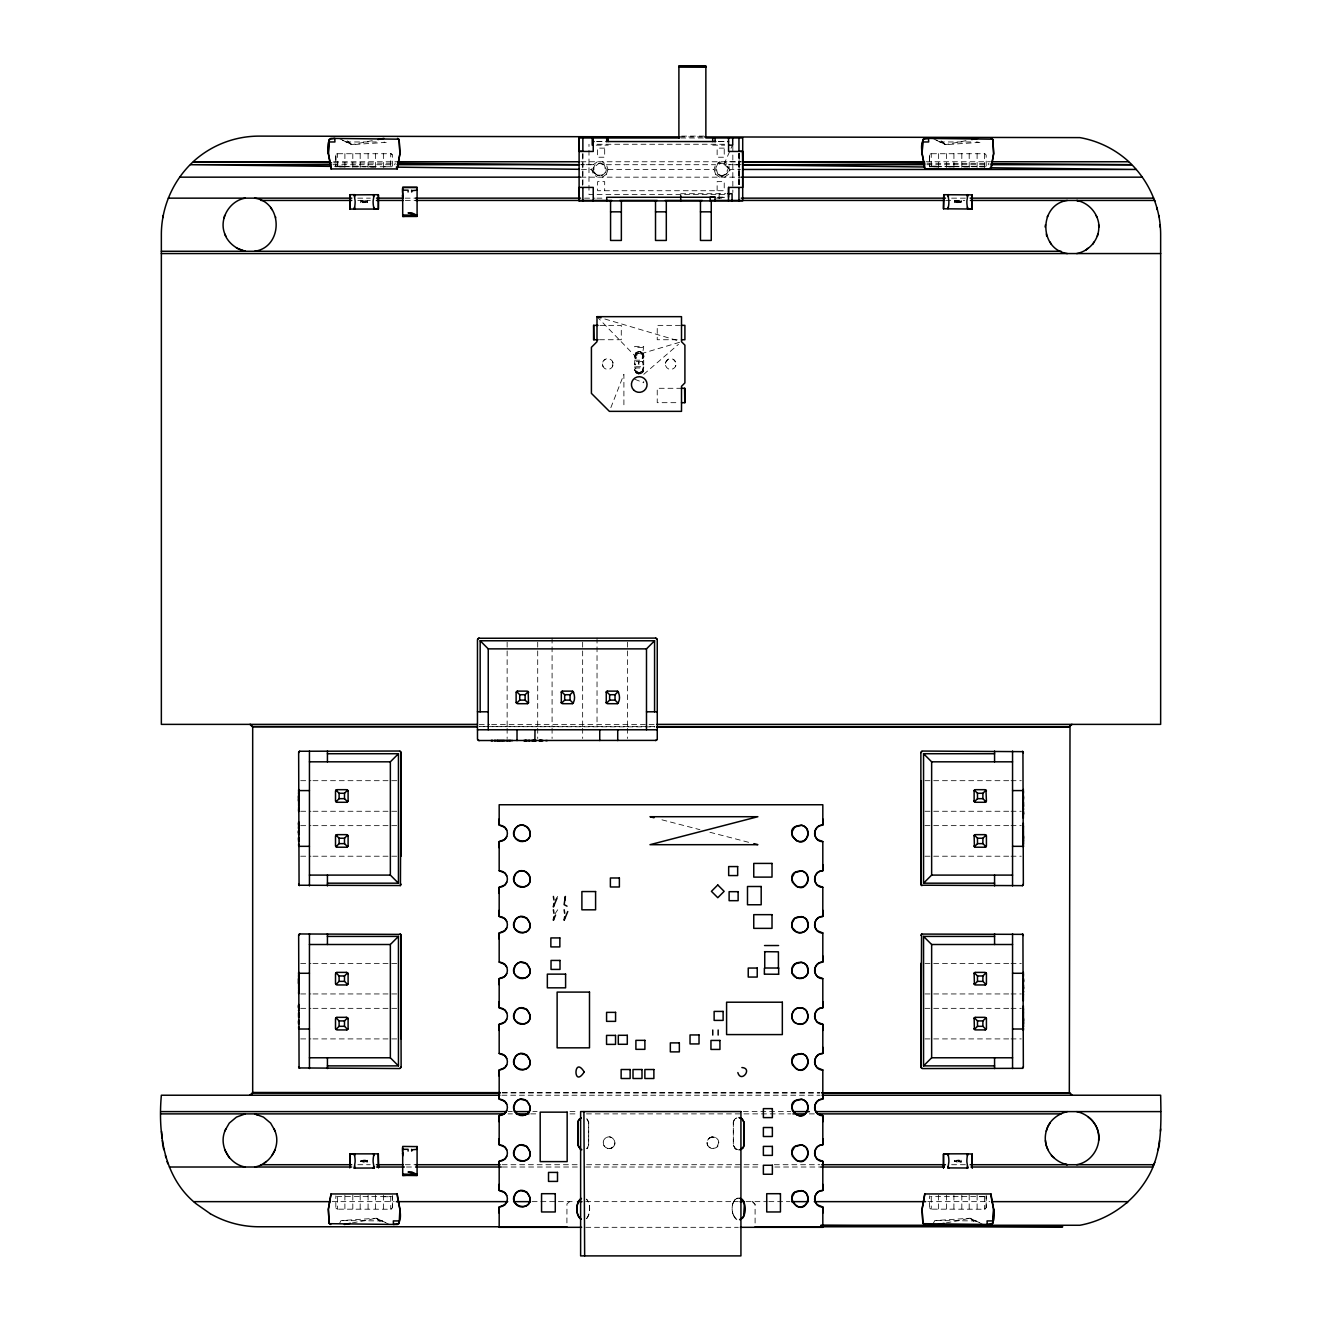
<?xml version="1.0" encoding="UTF-8"?>
<svg xmlns="http://www.w3.org/2000/svg" width="1322" height="1322" viewBox="0 0 1322 1322"><rect width="100%" height="100%" fill="white"/><g stroke="black" fill="none" stroke-linecap="round" stroke-linejoin="round"><path stroke-width="0.75" stroke-dasharray="5 3.75" d="M582.705 185.411L582.82 153.451M588.687 1122.312L588.67 1145.265L586.786 1148.669L588.67 1145.265L588.687 1122.246L587.447 1119.503A5.387 5.387 0 0 0 586.786 1118.825L588.687 1122.312L586.786 1118.825M738.684 1149.942L734.916 1148.438L733.313 1145.199L733.313 1122.345L734.553 1119.503A5.387 5.387 0 0 1 736.833 1117.9M335.838 155.104L335.821 166.952L335.838 155.104L337.06 153.732L391.196 153.732L392.436 155.12L392.452 166.952M392.452 1195.865L392.419 1207.763L390.651 1209.233L337.16 1209.167L335.838 1207.763L335.821 1195.914M392.419 1207.763L392.452 1195.914M734.553 1119.503L733.313 1122.246L733.363 1145.48L735.412 1148.851L738.287 1149.942M733.313 1214.968L736.321 1219.181C730.752 1215.43 730.075 1199.236 738.403 1198.112C730.256 1199.418 730.669 1214.67 735.974 1218.983A5.387 5.387 0 0 0 736.833 1219.38M929.581 155.104L929.548 166.952L929.581 155.104L930.804 153.732L984.94 153.732L986.162 155.12L986.195 166.952M986.179 1195.865L986.162 1207.763L984.477 1209.233L930.804 1209.151L929.564 1207.763L929.548 1195.914M986.162 1207.763L986.179 1195.914M362.459 202.481C362.806 198.465 362.178 204.596 362.178 201.192M959.541 1160.386C959.937 1163.624 959.161 1158.617 959.987 1161.84M366.177 1160.65C365.186 1163.063 366.211 1158.683 366.244 1161.84M956.17 201.076C956.731 203.671 955.244 199.358 956.599 202.481M642.261 358.427L643.252 358.427C645.979 353.866 639.666 349.289 635.816 352.908L634.973 358.427L636.179 358.427L635.865 354.808L637.799 353.057L642.393 354.263L642.261 358.427L642.839 356.114M635.733 357.419L635.865 354.808L637.799 353.057L640.641 353.106L642.393 354.263L643.252 358.427L643.417 353.899L639.402 351.669L635.816 352.908L634.626 356.973L634.973 358.427L636.179 358.427M640.063 372.705L642.591 370.689L642.723 367.962L635.7 367.962L635.915 370.986L639.121 372.787L642.029 371.565L642.723 367.962M365.93 201.803C363.996 203.72 366.64 199.539 365.45 202.464M363.533 1161.988L362.112 1161.311L363.533 1160.187L363.533 1161.988L362.211 1161.575L363.038 1160.386M718.804 1142.142L717.168 1146.818L712.575 1148.603A5.866 5.866 0 0 1 707.138 1143.365L707.121 1142.737M958.467 200.878C961.656 201.126 957.293 203.919 959.243 201.109C961.391 202.415 956.996 203.919 958.467 200.878L959.904 201.969M957.277 1160.187C956.318 1160.848 955.707 1163.195 956.517 1160.22M637.369 373.68L634.857 370.59L634.725 366.756L643.715 366.756L643.467 371.267L642.046 373.035L638.262 373.928L635.221 371.647L636.593 373.267M366.161 201.969C364.69 198.664 365.004 204.877 366.144 201.555M634.676 355.403L634.692 357.386M642.591 370.689L642.723 369.235M638.262 373.928L641.6 373.382L643.467 371.267L643.715 366.756M959.673 201.803L959.524 201.324M612.45 366.706L612.995 362.625L610.483 359.336M668.023 359.336L665.511 362.625L666.04 366.706M593.512 169.414C594.338 156.327 613.854 167.663 602.898 174.868C579.548 178.503 607.723 147.271 604.964 173.099L602.336 175.231C597.412 177.445 591.876 172.157 593.859 167.134M665.495 365.417A5.387 5.387 0 0 0 675.393 366.706L675.922 362.625L673.493 359.402M643.814 356.196L643.632 357.469M363.038 1160.187C360.278 1161.46 365.384 1162.418 362.542 1160.551M955.971 1160.567L956.021 1161.658M955.476 201.539L956.798 200.977L955.839 201.291M959.128 1161.972L960.268 1161.327M643.616 370.309L642.756 372.292M733.313 1202.855L734.933 1199.616M642.641 370.193L642.029 371.565M733.313 1122.246L733.875 1120.494A5.685 5.685 0 0 1 736.47 1118.032M602.369 177.165L606.418 174.223L607.955 169.464L606.418 164.705L602.369 161.763M606.418 174.223L607.442 171.034M719.631 177.165L715.582 174.223L714.045 169.464L715.582 164.705L719.631 161.763M729.711 171.034L728.686 164.705L724.638 161.763L741.163 161.879M367.4 201.588L367.103 202.464L366.805 201.588M961.144 201.588L960.83 202.464L960.532 201.588M635.7 355.436L636.361 354.131M569.65 1201.648L566.956 1203.912L566.907 1226.766M610.847 407.655L623.901 374.324L623.901 407.242M675.393 366.706L675.922 365.417M959.805 202.249L958.962 202.679M362.145 1160.733L363.533 1160.187M725.183 174.851L726.489 173.876A6.081 6.081 0 0 0 728.306 168.456C709.352 146.874 716.474 194.83 728.306 168.456A6.693 6.693 0 0 0 724.34 163.515L732.834 144.263M336.366 166.754L337.606 166.242M339.655 1223.197L341.026 1220.586L376.324 1218.24L385.892 1222.718M933.382 1223.197L934.77 1220.586L970.051 1218.24L979.619 1222.718M634.973 354.412L635.816 352.908M366.293 1160.98L365.417 1160.187M555.091 900.398L557.719 896.448M555.091 913.717L557.719 909.767M336.449 154.063L337.523 153.649L337.523 167.497M391.824 1208.82L390.75 1209.233L390.75 1195.385M930.176 154.063L931.25 153.649L931.25 167.497M587.183 1148.339L587.993 1147.232M985.551 1208.82L984.477 1209.217L984.477 1195.385M362.823 1160.419L362.856 1161.774M956.434 1160.435L957.029 1161.79M586.786 1218.438C590.438 1213.398 590.934 1203.747 586.373 1199.054M635.469 353.552L637.088 352.214M612.797 1147.215C618.002 1143.249 612.532 1134.54 606.699 1137.366A5.866 5.866 0 0 0 603.196 1142.324C602.65 1147.232 609.161 1150.603 612.797 1147.215A5.619 5.619 0 0 1 608.021 1148.504L606.633 1148.091M586.489 1218.686C590.868 1213.91 590.471 1204.408 586.786 1199.384M724.34 163.515L721.035 163.168L716.921 165.696A6.329 6.329 0 0 0 718.309 174.554L722.043 175.694M643.764 374.324L678.483 344.331M603.972 360.195L605.079 359.336M708.906 1138.523L711.335 1137.102L715.334 1137.383M597.362 161.763L593.314 164.705L591.777 169.464L593.314 174.223L597.362 177.165M724.638 177.165L728.686 174.223L730.223 169.464L740.535 169.464M336.746 1196.41L391.543 1196.393M336.383 166.704L391.907 166.754M726.489 173.876L722.043 175.727M959.64 202.448L958.467 202.679M362.03 201.043L362.459 202.696M955.756 201.043L956.434 201.06M641.534 372.06L637.865 372.721L635.915 370.986L635.7 367.962M636.956 353.602L638.609 352.991M984.444 166.77L977.107 166.77M711.335 1137.102L710.046 1137.68A5.619 5.619 0 0 0 707.204 1141.729C705.535 1149.793 719.598 1150.95 718.821 1142.324A5.866 5.866 0 0 0 707.683 1140.175A6.213 6.213 0 0 0 707.27 1144.158L707.898 1145.662M718.904 163.978L721.035 163.168M984.692 1196.625L977.107 1196.741M606.501 1137.465C611.574 1134.788 617.324 1141.431 613.871 1146.058A5.866 5.866 0 0 1 603.757 1145.298L603.196 1142.142M679.558 342.299L634.659 355.635L598.387 318.123M736.321 1198.657L738.007 1198.162M342.381 140.165L351.949 144.643L373.928 140.33M936.108 140.165L945.676 144.643L967.654 140.33M352.346 1222.949L376.324 1218.24L389.296 1224.503M946.073 1222.949L970.051 1218.24L983.039 1224.503M362.856 202.481L363.054 202.646M640.311 373.862L635.965 372.887L634.725 366.756M638.113 351.867L640.426 351.817M361.567 201.027L360.642 202.679L360.642 200.878L361.567 201.027L360.642 200.878M955.31 201.027L954.385 202.679L954.385 200.878L955.31 201.027L954.385 200.878M367.384 1161.79L367.615 1160.187L366.69 1161.988L367.615 1161.988M364.971 202.481L365.682 201.225M338.961 138.364L351.949 144.643L387.23 142.297L384.058 142.065M932.704 138.364L945.676 144.643L980.974 142.297L976.214 141.966M364.376 201.076L363.401 200.878L363.401 202.679L364.327 202.63L363.649 201.688M958.12 201.076L957.145 200.878L957.145 202.679L958.07 202.63L957.392 201.688M363.93 1160.253L364.855 1160.187L364.855 1161.988L363.897 1161.988L363.93 1160.253L364.608 1160.98M958.351 1161.179L957.673 1160.187L958.599 1160.187L958.351 1161.79M364.723 202.679L365.979 201.208M956.781 202.646L955.823 202.53M365.219 1160.22L366.177 1160.336M958.946 1160.22L959.921 1160.336M597.098 141.636L602.865 141.586M718.953 141.652L724.72 141.619M337.523 166.159L344.893 166.142M931.25 166.159L938.637 166.142M365.434 1161.79L366.343 1160.501M383.363 1196.741L390.75 1196.707M681.607 136.116L704.262 136.116M680.813 137.967L704.031 137.967M596.536 141.553L603.476 141.553M718.325 141.553L725.381 141.553M345.786 141.966L376.357 141.966M939.529 141.966L974.182 141.966M597.213 144.263L724.621 144.263M596.205 145.156L608.252 145.156M712.707 145.156L724.704 145.156M333.607 161.763L397.492 161.763M580.87 161.763L741.13 161.763M926.226 161.763L990.459 161.763M333.061 164.705L395.03 164.705M606.418 164.705L715.582 164.705M741.08 164.705L728.686 164.705L741.031 164.853M926.97 164.705L988.939 164.705M352.809 166.159L360.179 166.159M984.758 166.275L930.126 166.704L985.65 166.754M352.809 166.77L360.179 166.77M383.363 166.77L390.717 166.77M607.955 169.464L714.045 169.464M580.92 177.165L741.08 177.165M680.698 193.706L725.91 193.706M724.621 194.598L588.984 194.598L588.984 144.263M717.73 197.292L724.902 197.292M357.733 198.151L370.342 198.151M405.16 198.151L415.686 198.151M584.555 198.151L595.032 198.151M596.933 198.151L605.344 198.151M716.541 198.151L724.902 198.151M951.609 198.151L966.035 198.151M357.849 200.432L370.309 200.432M405.292 200.432L415.736 200.432M945.676 200.432L964.829 200.432M363.649 201.076L364.327 202.481M957.392 201.076L958.07 202.481M363.401 202.679L363.649 202.481M957.145 202.679L957.392 202.481M599.924 325.361L621.274 325.361L621.274 339.737L596.751 339.737M680.417 325.361L657.232 325.361L657.232 339.737L678.566 339.737M642.723 347.57L634.725 347.57L634.725 346.364L643.715 346.364L643.004 350.974M634.725 360.179L643.715 360.179L643.715 365.004L642.723 365.004L642.723 361.385L639.65 361.385L639.65 364.558L638.658 364.558L638.658 361.385L635.7 361.385L635.7 364.789L634.725 364.789L634.725 360.179L635.006 364.789M681.722 388.288L657.232 388.288L657.232 402.681L678.566 402.681M479.225 724.373L489.636 724.373M491.619 724.373L654.803 724.373M654.787 726.637L479.473 726.637L654.77 726.869M300.705 780.691L310.951 780.691M313 780.691L397.046 780.691M924.954 780.691L1009 780.691M1011.049 780.691L1021.295 780.691M300.705 811.262L310.951 811.262M313 811.262L397.046 811.262M924.954 811.262L1009 811.262M1011.049 811.262L1021.295 811.262M300.705 825.655L310.951 825.655M313 825.655L397.046 825.655M924.954 825.639L1009 825.639M1011.049 825.639L1021.295 825.639M300.705 856.21L310.951 856.21M313 856.21L397.046 856.21M924.954 856.21L1009 856.21M1011.049 856.21L1021.295 856.21M300.705 963.391L310.951 963.391M313 963.391L397.046 963.391M924.954 963.374L1009 963.374M1011.049 963.374L1021.295 963.374M300.705 993.946L310.951 993.946M313 993.946L397.046 993.946M924.954 993.946L1009 993.946M1011.049 993.946L1021.295 993.946M300.705 1008.339L310.951 1008.339M313 1008.339L397.046 1008.339M924.954 1008.339L1009 1008.339M1011.049 1008.339L1021.295 1008.339M300.705 1038.91L310.951 1038.91M313 1038.91L397.046 1038.91M924.954 1038.91L1009 1038.91M1011.049 1038.91L1021.295 1038.91M502.244 1092.633L819.838 1092.815M502.211 1092.964L819.838 1092.964M501.947 1095.227L820.053 1095.227M508.078 1111.604L512.341 1111.604M532.832 1111.604L537.112 1111.604M569.98 1111.604L578.408 1111.604M743.344 1111.604L790.82 1111.604M508.045 1113.884L512.457 1113.884M530.733 1113.884L537.211 1113.884M569.947 1113.884L578.458 1113.884M586.456 1113.884L790.903 1113.884M809.328 1113.884L815.641 1113.884M363.93 1160.386L364.855 1160.187M957.673 1160.386L958.599 1160.187M961.111 1160.187L961.358 1161.988L960.433 1161.988L961.358 1161.988M357.816 1164.715L370.226 1164.715M405.243 1164.715L415.604 1164.715M502.145 1164.715L578.54 1164.715M586.687 1164.715L760.051 1164.715M774.312 1164.715L819.855 1164.715M951.625 1164.715L966.052 1164.715M406.432 1167.012L415.653 1167.012M502.36 1167.012L578.739 1167.012M585.762 1167.012L742.419 1167.012M743.889 1167.012L760.976 1167.012M774.841 1167.012L820.268 1167.012M984.394 1196.641L930.49 1196.41M332.153 1201.648L394.22 1201.648M532.138 1201.648L575.814 1201.648M585.745 1201.648L738.304 1201.648M746.186 1201.648L767.173 1201.648M768.859 1201.648L789.862 1201.648M927.78 1201.648L989.848 1201.648M382.471 1220.917L341.026 1220.586M976.214 1220.917L934.77 1220.586M585.762 1227.312L738.304 1227.312M679.855 136.877L704.593 136.926M718.953 141.57L724.72 141.586M927.019 163.234L988.955 163.68M333.64 162.804L395.46 163.25M334.582 166.407L375.729 166.903M581.482 169.348L591.777 169.464L592.289 171.034M336.052 1208.325L337.606 1209.233L337.523 1195.385M362.823 1161.972L363.302 1161.79M364.723 200.878L365.83 201.076M957.277 1161.988L956.17 1161.807M712.575 1136.887L715.499 1137.465M639.121 372.787L636.973 372.193M752.35 1201.648L755.093 1204.392L755.093 1224.734M984.477 167.497L984.477 153.649L985.948 154.542M597.494 175.347L599.775 175.727M661.958 819.822L699.933 829.671M709.914 832.265L749.871 842.626M959.541 1160.187L960.251 1161.493M604.848 318.999L679.541 341.142M752.813 1201.681L755.093 1204.392M634.725 379.249L643.715 382.769L643.715 381.447M718.309 174.554L720.407 175.479M601.411 163.35L603.51 164.308M641.385 352.098L642.228 352.577M735.974 1149.215L733.313 1145.199M725.183 164.011L726.472 164.986M596.635 174.851L593.975 171.992M941.132 140.876L945.676 144.643M347.389 140.876L351.949 144.643M970.051 1218.24L976.132 1223.263M376.324 1218.24L382.389 1223.263M392.204 154.542L390.75 153.649L390.75 167.497M929.796 1208.325L931.25 1209.233L931.25 1195.385M636.51 371.746L635.816 370.358M642.938 353.255L643.698 354.841M955.657 202.382L955.492 201.374M603.113 366.706L602.386 364.013M727.48 166.308L728.306 168.456M714.558 171.034L715.582 174.223M635.601 356.312L635.865 358.229M634.725 369.301L634.857 370.59M638.658 361.385L638.956 364.558M642.723 361.385L643.004 365.004M977.107 153.649L977.107 167.745M977.107 1195.138L977.107 1209.233M969.191 153.649L969.191 167.745M969.191 1195.088L969.191 1209.233M961.821 153.649L961.821 167.778M961.821 1195.138L961.821 1209.233M953.922 153.649L953.922 167.745M953.906 1195.088L953.906 1209.233M946.535 153.649L946.535 167.778M946.535 1195.138L946.535 1209.233M938.637 153.649L938.637 167.745M938.62 1195.121L938.62 1209.233M739.13 154.211L739.13 184.65M738.948 153.286L738.948 185.576M732.834 146.263L732.834 192.582M719.135 193.706L719.135 199.093M717.135 190.732L717.135 181.643L724.225 181.643L724.225 190.732L597.594 190.732L597.594 181.643L604.683 181.643L604.683 190.732M627.603 642.178L627.603 726.224M627.603 728.273L627.603 738.519M597.032 638.08L597.032 726.224M582.87 153.286L582.87 185.576M582.655 642.178L582.655 726.224M582.655 728.273L582.655 738.519M552.084 638.08L552.084 726.224M552.084 728.273L552.084 738.519M537.707 642.178L537.707 726.224M537.707 728.273L537.707 738.519M507.136 642.178L507.136 726.224M507.136 728.273L507.136 738.519M383.363 153.649L383.363 167.745M383.363 1195.138L383.363 1209.233M375.465 153.649L375.465 167.745M375.465 1195.088L375.465 1209.233M368.094 153.649L368.094 167.778M368.078 1195.138L368.078 1209.233M360.179 153.649L360.179 167.745M360.179 1195.088L360.179 1209.233M352.809 153.649L352.809 167.778M352.809 1195.138L352.809 1209.233M344.893 153.649L344.893 167.745M344.893 1195.121L344.893 1209.233M641.682 353.652A2.875 2.875 0 0 1 642.74 355.271M665.495 362.625A5.387 5.387 0 0 1 675.377 361.319M612.995 365.417A5.404 5.404 0 0 1 604.683 368.441A5.404 5.404 0 0 1 604.683 359.601A5.404 5.404 0 0 1 612.995 362.625M739.031 153.451L738.998 185.411L739.13 153.451M361.154 1160.485L361.468 1161.294L361.17 1160.419M954.881 1160.485L954.6 1161.294L954.914 1160.485M961.391 200.878C958.863 200.349 961.54 204.48 961.391 200.878M954.517 1161.493C953.063 1159.956 957.475 1161.84 954.517 1161.493M367.665 200.878C365.12 200.349 367.813 204.48 367.665 200.878M360.774 1161.493C359.32 1159.956 363.732 1161.84 360.774 1161.493M604.683 148.13L597.594 148.13L597.594 157.219L604.683 157.219L604.683 148.13M724.225 148.13L717.135 148.13L717.135 157.219L724.225 157.219L724.225 148.13M593.314 164.705L580.92 164.705L593.314 164.705M953.922 166.77L946.535 166.77L953.889 166.77M344.877 166.77L337.54 166.77L344.877 166.77M375.448 166.77L368.094 166.77L375.448 166.77M938.62 166.77L931.266 166.77L938.62 166.77M969.175 166.77L961.838 166.77L969.175 166.77M724.638 197.292L716.954 197.292L724.671 197.259"/><path stroke-width="1.5" d="M477.457 711.798L477.473 639.65L478.481 638.262L655.795 638.096L657.249 639.534L657.265 739.064L656.257 740.386L478.878 740.518L477.49 739.114L477.457 711.814L488.248 711.798M742.898 162.408L742.6 151.452L742.716 187.41L728.571 187.41L728.472 200.894M943.495 1154.089L943.495 1167.888L943.495 1154.089L948.866 1153.809M966.878 194.681L972.248 194.978L972.067 209.025L943.495 208.793L943.776 194.698L967.836 194.863L966.878 200.961A26.886 26.886 0 0 0 967.754 208.711L967.374 207.108M972.248 1154.089L972.248 1167.904L972.248 1154.089L966.878 1153.809M502.426 1069.267A8.246 8.246 0 0 0 502.426 1054.13L499.187 1053.419L499.171 1047.321L499.187 1024.319L502.426 1023.592A8.246 8.246 0 0 0 502.426 1008.455L499.187 1007.744L499.171 1001.646L499.187 978.644L502.426 977.933A8.246 8.246 0 0 0 502.426 962.796L499.187 962.069L499.171 955.971L499.187 932.968L502.426 932.258A8.246 8.246 0 0 0 502.426 917.121L499.187 916.394L499.171 910.296L499.187 887.293L502.426 886.583A8.246 8.246 0 0 0 502.426 871.446L499.187 870.719L499.171 864.638L499.187 841.618L502.426 840.908A8.246 8.246 0 0 0 502.426 825.771L499.187 825.06L499.171 804.751L822.829 804.751L822.813 825.06L819.574 825.771A8.246 8.246 0 0 0 815.261 836.595L817.145 839.354L822.813 841.602L822.813 870.735L819.574 871.446A8.246 8.246 0 0 0 815.261 882.27L817.145 885.029L822.813 887.277M581.63 1227.312L499.171 1227.312L499.187 1207.003L502.426 1206.292A8.246 8.246 0 0 0 502.426 1191.155L499.187 1190.428L499.171 1184.33L499.187 1161.327L502.426 1160.617A8.246 8.246 0 0 0 502.426 1145.48L499.187 1144.753L499.171 1138.655L499.187 1115.652L502.426 1114.942A8.246 8.246 0 0 0 502.426 1099.805L499.187 1099.078L499.171 1092.997L499.187 1069.977L502.426 1069.267M822.829 864.638L822.796 870.752C812.286 870.487 812.303 887.541 822.813 887.31L822.796 916.427C812.286 916.163 812.303 933.2 822.813 932.985L822.813 962.086C812.286 961.838 812.286 978.875 822.813 978.644L822.813 1007.744L819.574 1008.471A8.246 8.246 0 0 0 815.261 1019.295L817.145 1022.038L822.813 1024.286L822.813 1053.419L819.574 1054.13A8.246 8.246 0 0 0 815.261 1064.97L817.145 1067.713L822.813 1069.961L822.813 1099.094L819.574 1099.805A8.246 8.246 0 0 0 815.261 1110.629L817.145 1113.388L822.813 1115.636L822.813 1144.769L819.574 1145.48A8.246 8.246 0 0 0 815.261 1156.304L817.145 1159.063L822.813 1161.311L822.813 1190.444L819.574 1191.155A8.246 8.246 0 0 0 815.261 1201.979L817.145 1204.739L822.813 1206.986L822.829 1227.312L740.37 1227.312M822.829 910.296L822.813 916.41L819.574 917.121A8.246 8.246 0 0 0 815.261 927.945L817.145 930.705L822.813 932.952M355.122 1168.185L354.23 1168.185L355.122 1161.906A27.118 27.118 0 0 0 354.627 1155.775L354.23 1154.106L354.627 1155.775M378.208 1153.809L378.505 1167.904L378.34 1153.858L349.933 1153.858L355.122 1153.809M499.171 847.733L499.204 841.602L504.855 839.354L506.739 836.595M499.171 939.066L499.204 932.952L504.855 930.705L506.739 927.945M499.171 893.391L499.204 887.277L504.855 885.029L506.739 882.27M499.171 984.741L499.204 978.627L504.855 976.38L506.739 973.62M499.171 1030.416L499.204 1024.302L504.855 1022.038L506.739 1019.295M499.171 1121.767L499.204 1115.636L504.855 1113.388L506.739 1110.629M499.171 1076.091L499.204 1069.977L504.855 1067.713L506.739 1064.97M499.171 1167.425L499.204 1161.311L504.855 1159.063L506.739 1156.304M499.171 1213.1L499.204 1206.986L504.855 1204.739L506.739 1201.979M822.829 818.962L822.796 825.077C812.286 824.829 812.303 841.866 822.813 841.635M822.829 955.971L822.796 962.086L819.574 962.796A8.246 8.246 0 0 0 815.261 973.62L817.145 976.38L822.813 978.627M822.829 1047.321L822.796 1053.436C812.286 1053.188 812.303 1070.225 822.813 1069.994M822.829 1001.646L822.796 1007.761C812.286 1007.513 812.303 1024.55 822.813 1024.319L822.829 1030.416M822.829 1092.997L822.796 1099.111C812.286 1098.863 812.303 1115.9 822.813 1115.669L822.829 1121.767M822.829 1138.655L822.796 1144.786C812.286 1144.522 812.303 1161.575 822.813 1161.344L822.829 1167.425M822.829 1184.33L822.796 1190.444C812.286 1190.197 812.303 1207.234 822.813 1207.003L822.829 1213.1M298.64 832.315L298.656 831.042L298.64 833.207L298.656 830.034L298.656 834.793L298.656 833.604M298.64 1021.162L298.656 1022.864L298.64 1019.94M298.64 1015.891L298.656 1012.735L298.656 1017.362L298.656 1016.288M1023.36 806.635L1023.36 802.305L1023.344 803.313M1023.36 993.153L1023.344 978.115L1023.344 981.833L1023.344 979.42M298.64 800.967L298.656 792.142M298.64 983.651L298.656 979.652M1023.36 806.04L1023.36 803.826M1023.36 835.934L1023.344 839.949M1023.36 989.385L1023.344 984.807L1023.344 985.997M1023.36 1018.634L1023.36 1027.062L1023.344 1012.503M967.721 208.711L972.149 208.959M298.656 833.124L298.656 831.637L298.656 833.207M298.64 839.734L298.64 837.735L298.656 841.47L298.656 840.412M1023.344 798.455L1023.36 795.497L1023.36 810.667M1023.36 986.675L1023.36 988.674L1023.344 986.394M1023.344 981.155L1023.344 979.42L1023.36 982.345M298.656 806.321L298.656 795.216M298.656 822.565L298.656 825.325L298.64 821.739M298.656 989.781L298.656 993.83M298.656 977.9L298.656 980.759L298.656 972.05M1023.344 829.803L1023.344 825.771M1023.344 841.701C1023.36 833.042 1023.377 852.079 1023.344 845.436M1023.36 994.855L1023.36 993.797L1023.36 997.862M1023.344 1013.115L1023.344 1008.455M1023.36 988.459L1023.36 987.27M1023.36 1021.923L1023.36 1023.509L1023.36 1005.844M298.656 791.465L298.656 790.242M298.656 974.149L298.656 972.926M1023.344 846.658L1023.344 845.816M1023.344 1029.359L1023.344 1028.136M298.64 827.555L298.64 828.877L298.64 826.25L298.656 828.002M298.656 1010.058C298.623 1009.628 298.656 1012.47 298.656 1009.876M1023.344 809.593C1023.393 806.536 1023.327 810.634 1023.36 809.775M1023.36 991.252C1023.327 994.491 1023.377 989.302 1023.344 991.665M1023.36 844.378L1023.36 842.246L1023.36 844.196M1023.36 1025.657L1023.344 1027.458M298.64 795.927L298.64 797.877L298.656 796.191M1023.344 830.414L1023.344 841.023M1023.344 822.962L1023.36 838.495M1023.344 1024.385L1023.36 1023.36M1023.36 1018.023L1023.36 1021.195M1023.344 995.714L1023.344 996.127M298.64 825.787L298.656 822.879L298.656 824.052M298.656 1007.86L298.656 1004.538M298.656 1008.504L298.656 1004.77M1023.344 814.831L1023.36 811.064L1023.36 815.178M298.656 839.305L298.656 840.181M1023.36 814.302L1023.344 811.741M298.656 1023.096L298.64 1024.104L298.656 1020.914M1023.344 838.693L1023.344 835.735M298.656 989.17L298.656 978.577M298.656 808.849L298.64 811.691M397.211 168.935L399.922 153.649L399.128 139.636L399.922 153.649L397.195 168.935L331.045 168.935C330.946 160.491 324.039 145.222 330.764 138.364L398.914 139.19L397.525 138.364M298.64 1006.901L298.656 1005.249L298.656 1008.025L298.656 1005.645M330.731 1224.503L329.343 1223.676L397.492 1224.503C404.202 1217.645 397.327 1202.392 397.211 1193.948L331.045 1193.948L328.352 1209.217L329.112 1223.181L328.352 1209.217L331.045 1193.948M990.955 168.935L993.648 153.649L992.872 139.636L993.648 153.649L990.938 168.935L924.789 168.935C924.689 160.491 917.782 145.222 924.508 138.364L992.657 139.19L991.269 138.364M924.789 1193.948L922.078 1209.233L922.872 1223.23L922.078 1209.233L924.805 1193.948L990.955 1193.948C991.054 1202.392 997.961 1217.661 991.236 1224.503L923.087 1223.676L924.475 1224.503M1023.36 812.7L1023.36 814.055L1023.36 812.716M331.062 168.935L328.352 153.649L329.112 139.702M328.352 153.649L328.98 141.966L334.929 141.966L334.747 138.364L329.294 139.273M399.145 1223.181L399.905 1209.233L397.195 1193.948M924.805 168.935L922.095 153.649L922.723 141.966L928.672 141.966L928.474 138.364L923.02 139.273M990.938 1193.948L993.648 1209.233L993.02 1220.917L987.071 1220.917L987.253 1224.503L992.706 1223.61M922.095 153.649L922.855 139.702M992.888 1223.181L993.648 1209.233M298.64 993.235L298.64 992.574M1023.36 826.481L1023.36 827.027M1023.344 842.015L1023.36 840.99M764.513 974.165L778.675 974.264M298.64 975.388L298.64 976.628M565.105 899.952L565.353 896.448L564.13 904.628L567.022 906.181M820.863 1225.263L1079.876 1225.263C1107.952 1220.107 1133.086 1202.491 1147.546 1177.885C1162.501 1152.966 1161.146 1123.171 1160.65 1095.227L822.053 1095.227M1159.163 1145.992L1159.642 1140.44M1160.452 1131.219L1160.65 1128.938M162.771 217.783L163.217 215.486M249.957 724.373L252.684 727.117L252.684 1092.484L249.957 1095.227L251.99 1094.252M1072.043 1095.227L1069.316 1092.484L1070.01 725.348M298.656 809.543L298.656 807.098M298.656 752.829A1.801 1.801 0 0 1 299.549 751.26L399.558 751.028L400.963 752.036L400.434 885.525L299.069 885.244L298.656 752.829L299.664 751.21M401.144 1066.937L399.674 1068.556L299.069 1067.928L298.656 935.513L299.664 933.894M920.856 752.664L922.31 751.045L1022.931 751.656L1023.344 884.088L1022.336 885.707M1023.344 1066.771L1023.278 1067.234A1.785 1.785 0 0 1 1022.451 1068.325L922.442 1068.573L921.037 1067.548L921.566 934.076L1022.931 934.357L1023.344 1066.771L1022.336 1068.391M1023.344 1028.499L1023.36 1030.35L1023.36 1027.872M298.64 798.405L298.64 801.578M298.656 980.957L298.656 983.865M715.004 200.894L715.103 197.127L710.129 197.292L710.129 200.894M1023.344 884.088L1023.278 884.55A1.785 1.785 0 0 1 1022.451 885.641L921.252 885.211L920.856 780.691M298.656 978.875L298.656 979.602M1023.36 840.181L1023.36 841.255M373.135 194.681L374.093 194.78L373.135 200.961A27.118 27.118 0 0 0 373.647 207.108L374.093 209.025L378.505 208.793L378.406 194.797L378.257 209.058L350.049 209.074M948.419 1166.004L947.99 1167.921L948.866 1161.906A26.886 26.886 0 0 0 947.99 1154.156L948.353 1155.775M553.935 903.455L553.373 906.975L556.992 898.2M553.935 916.79L553.373 920.294L555.554 915.039M564.692 916.79L564.13 920.294L567.749 911.519M245.264 198.151C228.59 200.861 217.585 221.253 225.93 236.225M224.211 217.783L224.608 215.486M225.946 1128.905C217.667 1143.976 228.508 1164.219 245.264 1167.012M254.634 1167.012C271.374 1164.219 282.214 1144.009 273.985 1128.938M778.675 968.167L778.641 974.149M1067.366 253.56C1038.679 249.561 1038.679 204.447 1067.366 200.432M1045.074 227.004L1045.487 224.723M1076.736 253.56C1089.84 251.048 1100.367 238.175 1098.615 224.723M1098.615 1140.44C1099.607 1131.665 1095.608 1122.163 1088.254 1117.09M1097.392 236.225L1097.789 233.994M1046.297 1131.219C1048.263 1121.122 1057.716 1113.818 1067.366 1111.604M298.656 791.812L298.656 789.366M354.676 209.074L354.246 208.711A27.002 27.002 0 0 0 355.122 200.961L354.18 194.813L355.122 194.681M401.144 884.236L400.252 885.641M920.856 935.348L921.748 933.96M373.581 196.879L373.581 194.681M354.676 1166.004L354.676 1168.185M967.324 196.879L967.77 194.698M354.279 208.711L354.627 207.108M373.647 1155.775L374.093 1153.858L373.135 1153.809M948.353 207.108L947.99 208.711A26.82 26.82 0 0 0 948.866 200.961L948.006 194.995L948.419 196.879M967.374 1155.775L967.754 1153.809L943.66 1153.858M948.419 1168.185L948.866 1168.185M373.135 1168.185L374.093 1168.086L373.135 1161.906A27.002 27.002 0 0 1 374.01 1154.156L373.581 1153.809M354.18 1168.07L374.093 1168.004L373.581 1166.004M1158.171 1149.661L1158.783 1147.38M947.973 1167.904L967.836 1168.004L966.878 1161.906A26.82 26.82 0 0 1 967.754 1154.172M764.513 951.691L778.41 951.823L778.41 968.001M728.538 197.193L728.571 187.41M715.053 197.242L606.715 197.292L606.715 200.894M298.656 838.28L298.656 839.09M252.32 1093.856L252.651 1092.964L500.146 1092.964M298.656 1028.582L298.64 1026.748M1023.36 792.853L1023.344 791.019M1023.36 974.611L1023.344 973.703M1023.36 981.42L1023.344 980.511M572.409 703.635C575.4 701.139 575.087 694.033 572.591 691.257M617.357 703.635C620.348 701.139 620.035 694.033 617.539 691.257M1154.75 1162.451L1152.619 1167.012L970.959 1167.012M354.676 196.879L354.676 194.681L350.115 194.698M224.608 1131.219L229.284 1123.105L236.473 1117.09L245.264 1113.884M271.935 1155.494L275.29 1149.661M1047.222 216.874L1048.016 215.486M1092.716 244.339L1094.021 242.058M1050.065 1123.105C1044.611 1130.624 1043.62 1141.464 1048.016 1149.661M402.698 1152.371L402.698 1155.973M354.197 194.863L378.241 194.698M335.656 790.754L336.78 789.763M335.656 835.719L336.78 834.711M335.656 973.455L336.78 972.447M561.222 692.199L562.329 691.191M335.656 1018.403L336.78 1017.411M985.221 802.19L986.344 801.198M985.221 847.154L986.344 846.146M985.221 984.89L986.344 983.882M985.221 1029.838L986.344 1028.83M346.843 802.19L347.95 801.198M346.843 847.154L347.95 846.146M346.843 984.89L347.95 983.882M346.843 1029.838L347.95 1028.83M516.258 692.199L517.381 691.191M527.445 703.635L528.569 702.626M606.17 692.199L607.294 691.191M974.033 790.754L975.157 789.763M974.033 835.719L975.157 834.711M974.033 973.455L975.157 972.447M974.033 1018.403L975.157 1017.395M477.639 639.088L479.126 638.08M657.034 739.676L655.481 740.568M1070.291 725.018L1072.043 724.373L1069.349 726.637L656.852 726.637M398.98 1223.61L393.526 1224.503L393.328 1220.917L399.294 1220.917M715.103 138L715.103 141.669M335.59 801.016L336.036 801.743L339.11 798.67L339.11 793.283L336.036 790.209M339.11 793.283L344.497 793.283L347.57 790.209L348.017 790.936M327.426 883.179L398.451 883.179L390.354 875.098L390.354 761.819L398.451 753.722L327.426 753.722M335.59 845.964L336.036 846.691L339.11 843.634L339.11 838.231L336.036 835.157M339.11 838.231L344.497 838.231L347.57 835.157L348.017 835.901M516.208 702.445L516.654 703.188L519.728 700.115L519.728 694.711L516.654 691.654M528.189 703.188L525.115 700.115L525.115 694.711L528.189 691.654L528.47 702.808A1.801 1.801 0 0 1 526.916 703.701L517.927 703.701A1.801 1.801 0 0 1 516.125 701.916L516.125 692.926A1.801 1.801 0 0 1 517.927 691.109L526.916 691.125A1.801 1.801 0 0 1 528.47 692.017L528.651 692.447M561.156 702.445L561.602 703.188L564.676 700.115L570.063 700.115L573.137 703.188M561.602 691.654L564.676 694.711L570.063 694.711L573.137 691.654M646.491 729.777L646.491 648.871L654.572 640.773L480.167 640.773L480.167 711.798M606.104 702.445L606.55 703.188L609.624 700.115L609.624 694.711L606.55 691.654M618.085 703.188L615.027 700.115L615.027 694.711L618.085 691.654M335.59 983.7L336.036 984.427L339.11 981.37L344.497 981.37L347.57 984.427M336.036 972.893L339.11 975.967L344.497 975.967L347.57 972.893L348.017 973.636M327.426 1065.879L398.451 1065.879L390.354 1057.782L390.354 944.503L398.451 936.406L327.426 936.406M335.59 1028.648L336.036 1029.392L339.11 1026.318L339.11 1020.914L336.036 1017.857M339.11 1020.914L344.497 1020.914L347.57 1017.857L348.017 1018.584M973.967 801.016L974.43 801.743L977.487 798.67L977.487 793.283L974.43 790.209M977.487 793.283L982.89 793.283L985.964 790.209L986.427 800.934A1.801 1.801 0 0 1 984.692 802.272L975.702 802.272A1.801 1.801 0 0 1 974.132 801.363L974.132 790.589A1.801 1.801 0 0 1 975.702 789.68L984.692 789.68A1.801 1.801 0 0 1 986.427 791.019M994.574 753.722L923.549 753.722L923.549 883.179L931.646 875.098L1012.553 875.098M973.967 845.898L974.132 846.328A1.801 1.801 0 0 0 975.702 847.22L984.692 847.22A1.801 1.801 0 0 0 986.427 845.898L986.427 835.967A1.801 1.801 0 0 0 984.692 834.645L975.702 834.645A1.801 1.801 0 0 0 974.132 835.537L974.43 846.691L977.487 843.634L977.487 838.231L974.43 835.157M977.487 838.231L982.89 838.231L985.964 835.157L986.41 835.901M973.967 983.634L974.132 984.064A1.801 1.801 0 0 0 975.702 984.956L984.692 984.956A1.801 1.801 0 0 0 986.427 983.634L986.427 973.703A1.801 1.801 0 0 0 984.692 972.381L975.702 972.381A1.801 1.801 0 0 0 974.132 973.273L974.43 984.427L977.487 981.37L977.487 975.967L974.43 972.893M977.487 975.967L982.89 975.967L985.964 972.893L986.41 973.636M994.574 936.406L923.549 936.406L923.549 1065.879L931.646 1057.782L1012.553 1057.782M973.967 1028.582L974.132 1029.012A1.801 1.801 0 0 0 975.702 1029.904L984.692 1029.904A1.801 1.801 0 0 0 986.427 1028.582L986.427 1018.651A1.801 1.801 0 0 0 984.692 1017.329L975.702 1017.329A1.801 1.801 0 0 0 974.132 1018.221L974.43 1029.392L977.487 1026.318L977.487 1020.914L974.43 1017.857M977.487 1020.914L982.89 1020.914L985.964 1017.857L986.41 1018.584M1126.608 1203.02L1127.98 1201.648L991.764 1201.648M1085.527 250.354L1088.254 248.073M266.152 1161.509L263.442 1163.806M402.698 1154.271L402.516 1152.9M400.252 1068.325L401.128 1067.085L400.748 934.39L299.549 933.96A1.801 1.801 0 0 0 298.656 935.513M921.748 751.26L920.872 752.515L920.856 884.319L921.864 885.707M593.248 138L593.248 151.452L579.102 151.452M580.622 1198.856C575.863 1203.351 575.351 1214.488 580.622 1218.983M580.854 1118.148L579.846 1118.825A5.387 5.387 0 0 0 578.259 1121.122L577.962 1145.183L580.622 1149.215M581.217 1117.982L579.548 1119.073A5.685 5.685 0 0 0 577.962 1122.295L577.978 1145.331L580.143 1148.934A5.404 5.404 0 0 0 581.845 1149.743M535.179 740.568L536.319 740.568L531.345 740.568M542.02 740.568L543.012 740.568L539.31 740.568L541.706 740.568M523.512 740.584L527.379 740.584M581.482 1198.443C575.252 1201.814 575.318 1215.562 581.201 1219.281M506.508 740.584C513.052 740.568 492.412 740.568 502.129 740.584M529.742 740.568L527.775 740.568L530.452 740.584M740.27 1149.71L741.378 1149.215A5.387 5.387 0 0 0 743.741 1146.389L744.038 1122.312L742.154 1118.825L739.609 1117.652M740.155 1219.512C747.029 1216.537 746.847 1201.516 740.27 1198.36M739.874 1149.81L743.08 1147.694L744.038 1145.183L744.022 1122.163L741.625 1118.429L738.948 1117.569M943.743 194.698L943.495 208.793M254.634 251.279C283.321 247.28 283.321 202.15 254.634 198.151M1076.736 1164.715C1092.683 1161.906 1102.928 1144.158 1097.392 1128.938M402.698 193.144L402.698 197.639M539.806 740.568L540.615 740.568M546.614 740.568L547.424 740.568M507.83 740.568L510.606 740.568M402.516 196.449L402.516 195.16M739.609 1219.628L742.435 1218.206A5.685 5.685 0 0 0 744.038 1215.067C743.063 1209.944 746.996 1200.31 739.874 1198.244M529.593 740.584L530.006 740.584M490.908 740.568L492.858 740.584L491.189 740.568M377.91 139.537L383.909 138.364M971.653 139.537L977.652 138.364M344.348 1224.503L350.347 1223.329M938.091 1224.503L944.09 1223.329M524.289 740.568L526.867 740.568M531.576 740.568L534.898 740.568L534.997 729.777M508.64 740.568L509.102 740.568M526.718 740.584L524.933 740.584M534.6 740.584L533.163 740.568L534.898 740.568M541.409 740.584L539.971 740.568L541.706 740.568M509.466 740.584L512.672 740.568M764.529 945.544L778.592 945.527M411.687 190.715L417.091 190.186M411.687 1149.843L417.091 1149.314M402.698 216.444L417.091 216.444L417.091 187.311L402.698 187.311L402.698 216.444L417.091 215.37L411.687 212.842L408.101 212.908L417.091 215.37L402.698 214.974M741.873 1067.548C753.143 1068.143 741.047 1083.627 737.841 1072.572M499.419 740.584L497.122 740.568L499.171 740.584M495.783 740.568L493.982 740.568M496.229 740.568L494.246 740.584M538.781 740.584L539.607 740.568M545.589 740.584L546.416 740.568M948.419 194.681L948.866 194.681M967.324 1168.185L966.878 1168.185M678.897 137.967L678.897 66.1L705.865 66.1L705.865 137.967L742.716 137.967L742.7 200.894L579.102 200.894L579.102 137.967L679.392 137.967M593.264 141.553L594.123 141.553M605.939 141.553L715.813 141.553M727.678 141.553L728.571 141.603M728.703 145.156L732.702 145.156L732.702 137.967M742.7 151.27L738.948 151.27L738.948 137.967M742.716 151.452L728.571 151.452L728.571 137.984M329.723 161.763L193.491 161.763L331.574 162.788M397.492 161.763L579.466 161.763M742.534 161.763L924.508 161.763M992.277 161.763L1128.509 161.763M330.996 164.705L190.55 164.705L330.467 166.357M397.096 164.705L578.854 164.705L397.525 163.267M742.716 164.688L924.904 164.705M991.004 164.705L1131.45 164.705L991.021 163.697M742.716 164.903L924.21 166.985M742.6 169.464L1136.209 169.464L990.079 167.762M179.924 177.165L580.474 177.165M741.526 177.165L1142.059 177.165M402.698 187.493L417.091 187.493M579.102 187.41L593.248 187.41L593.248 200.894M402.698 190.186L408.101 190.186L408.101 191.987M727.976 193.706L732.074 193.706L732.074 200.894M168.307 198.151L351.784 198.151M376.522 198.151L403.309 198.151M415.472 198.151L580.606 198.151M741.278 198.151L945.478 198.151M970.166 198.151L1153.693 198.151M260.913 200.432L351.735 200.432M376.406 200.432L403.342 200.432M415.604 200.432L611.838 200.432M619.787 200.432L657.249 200.432M665.164 200.432L702.296 200.432M710.542 200.432L944.189 200.432M970.431 200.432L1154.75 200.432L1154.998 201.357M610.566 211.834L621.357 211.834M655.514 211.834L666.305 211.834M700.462 211.834L711.253 211.834M402.698 216.263L417.091 216.263M161.35 251.279L1061.087 251.279M161.35 253.56L1160.65 253.56M596.999 316.669L681.508 316.669L681.508 341.72L684.912 345.141L684.912 382.901L681.508 386.305L681.508 411.357L609.392 411.357L591.413 393.378L591.413 347.306L596.999 341.72L596.999 316.669L600.932 317.842M598.073 339.737L593.578 339.737L593.578 325.361L598.073 325.361M681.508 325.361L684.912 325.361L684.912 339.737L681.508 339.737M681.508 388.288L684.912 388.288L684.912 402.681L681.508 402.681M480.167 640.773L488.248 648.871L646.491 648.871M519.728 694.711L525.115 694.711M609.624 694.711L615.027 694.711M519.728 700.115L525.115 700.115M609.624 700.115L615.027 700.115M646.491 711.798L657.282 711.798M477.242 724.373L161.35 724.373L161.35 233.977C161.548 205.389 174.504 177.528 196.267 158.987A97.845 97.845 0 0 1 259.211 136.116L679.855 136.877M656.869 724.373L1160.65 724.373L1160.65 233.994C1160.452 205.406 1147.496 177.528 1125.733 158.987A97.745 97.745 0 0 0 1079.876 137.604L704.593 136.926M252.601 726.637L477.424 726.637L252.601 726.637L250.42 724.406M656.836 726.869L1069.316 727.117M477.457 729.777L657.282 729.777M309.447 761.819L390.354 761.819M923.549 753.722L931.646 761.819L1012.553 761.819M298.656 790.589L309.447 790.589M1012.553 790.589L1023.344 790.589M339.11 798.67L344.497 798.67L347.57 801.743M977.487 798.67L982.89 798.67L985.964 801.743M339.11 843.634L344.497 843.634L347.57 846.691M977.487 843.634L982.89 843.634L985.964 846.691M298.656 846.328L309.447 846.328M1012.553 846.328L1023.344 846.328M309.447 875.098L390.354 875.098M923.549 883.179L994.574 883.179M309.447 944.503L390.354 944.503M923.549 936.406L931.646 944.503L1012.553 944.503M778.675 968.034L764.744 968.001L764.744 951.823M298.656 973.273L309.447 973.273M1012.553 973.273L1023.344 973.273M977.487 981.37L982.89 981.37L985.964 984.427M339.11 1026.318L344.497 1026.318L347.57 1029.392M977.487 1026.318L982.89 1026.318L985.964 1029.392M298.656 1029.012L309.447 1029.012M1012.553 1029.012L1023.344 1029.012M309.447 1057.782L390.354 1057.782M923.549 1065.879L994.574 1065.879M252.684 1092.484L500.179 1092.633M499.947 1095.227L161.35 1095.227C157.929 1134.094 163.796 1178.001 196.267 1203.879L210.215 1213.662M161.35 1111.604L506.144 1111.604M514.258 1111.604L528.866 1111.604M792.87 1111.604L809.395 1111.604M815.575 1111.604L1160.65 1111.604M161.35 1113.884L504.194 1113.884M516.291 1113.884L528.949 1113.884M792.952 1113.884L805.329 1113.884M817.574 1113.884L1061.087 1113.884M417.091 1146.604L402.698 1146.438L402.698 1175.555L417.091 1174.481L411.687 1171.953L408.101 1172.019L417.091 1174.481L402.698 1174.085M402.698 1149.314L408.101 1149.314L408.101 1151.098M260.913 1164.715L351.669 1164.715M376.406 1164.715L403.227 1164.715M415.554 1164.715L500.162 1164.715M821.722 1164.715L945.445 1164.715M970.183 1164.715L1153.693 1164.715M169.381 1167.012L351.652 1167.012M376.423 1167.012L404.367 1167.012M415.653 1167.012L501.253 1167.012M820.747 1167.012L944.437 1167.012M402.698 1175.374L417.091 1175.555L417.091 1146.438M194.02 1201.648L330.236 1201.648M396.286 1201.648L507.731 1201.648M513.58 1201.648L530.436 1201.648M577.499 1201.648L581.977 1201.648M740.023 1201.648L744.501 1201.648M791.564 1201.648L808.403 1201.648M814.269 1201.648L925.714 1201.648M566.907 1226.766L259.228 1226.766A97.927 97.927 0 0 1 210.215 1213.662M755.093 1226.766L1062.772 1226.766L821.16 1225.593M678.897 66.1L705.865 66.133M678.897 67.141L705.865 67.24M743.228 161.895L924.954 163.217M502.492 740.568L504.442 740.584M396.303 167.15L579.433 169.315M533.857 740.584L532.584 740.568M497.469 740.584L496.428 740.568M525.578 740.568L525.313 740.568M798.207 1024.071C810.221 1026.913 811.394 1006.604 799.298 1007.81C791.068 1008.19 789.052 1020.601 796.72 1023.592A8.229 8.229 0 0 0 807.56 1019.295L808.271 1016.205L806.635 1011.198A7.899 7.899 0 0 0 801.281 1007.909C792.489 1006.075 787.962 1019.642 796.257 1023.36M499.187 870.752L504.855 872.999L506.739 875.759M499.187 962.102L504.855 964.349L506.739 967.093M499.187 1053.436L504.855 1055.683L506.739 1058.443M655.646 638.08L657.034 638.972M413.489 1174.614L417.091 1175.374M653.977 817.756L649.978 816.715L757.87 816.715L649.978 844.692L757.87 844.692L753.87 843.651M1079.264 201.357L1076.736 200.432C1089.278 202.894 1098.78 214.214 1099.028 227.004M1064.838 1163.806L1067.366 1164.715C1055.832 1162.335 1046.082 1152.437 1045.487 1140.44M257.162 1114.81L254.634 1113.884L263.442 1117.09L270.613 1123.105L275.29 1131.219M236.473 248.073L245.264 251.279C236.01 249.081 228.161 242.901 224.608 233.944M1071.58 1095.178L1069.316 1092.484M1076.736 1111.604C1086.073 1113.587 1093.724 1120.098 1097.359 1128.872M400.12 751.21L401.144 752.681L401.144 856.21M400.12 933.894L401.144 935.282L401.144 1038.91M921.864 1068.391L920.856 1066.92L920.856 963.374M1051.387 1155.494L1054.113 1157.775M506.739 830.084L504.855 827.324L499.187 825.077L499.171 818.962M506.739 921.434L504.855 918.674L499.187 916.427L499.171 910.296M506.739 1012.768L504.855 1010.025L499.187 1007.761L499.171 1001.646M506.739 1104.118L504.855 1101.358L499.187 1099.111L499.171 1092.997M506.739 1149.793L504.855 1147.033L499.187 1144.786L499.171 1138.655M506.739 1195.452L504.855 1192.708L499.187 1190.461L499.171 1184.33M477.589 739.461L477.969 740.023A1.801 1.801 0 0 0 479.258 740.568M224.608 1149.661L229.284 1157.775M1096.07 215.486L1096.88 216.874M1050.065 242.058L1051.387 244.339M270.613 207.372L271.935 209.669M167.877 1163.806L167.002 1161.509M618.547 692.381L618.382 692.017A1.801 1.801 0 0 0 616.812 691.125L607.823 691.125A1.801 1.801 0 0 0 606.269 692.017L606.269 702.808A1.801 1.801 0 0 0 607.823 703.701L616.812 703.701A1.801 1.801 0 0 0 618.382 702.808M972.199 194.863L972.248 208.777M573.599 692.447L573.418 692.017A1.801 1.801 0 0 0 571.864 691.125L562.875 691.125A1.801 1.801 0 0 0 561.321 692.017L561.321 702.808A1.801 1.801 0 0 0 562.875 703.701L571.864 703.701A1.801 1.801 0 0 0 573.418 702.808M967.754 1167.954L967.324 1166.004M1156.618 207.372L1157.229 209.669M1158.783 215.486L1159.163 216.874M163.217 1147.38L163.829 1149.661M165.382 1155.494L165.994 1157.775M373.994 208.711L373.647 207.108M1023.344 798.637L1023.344 796.72L1023.36 799.661M1023.344 805.676L1023.36 806.8M1046.313 233.994L1046.71 236.225M275.538 216.874L275.703 217.783M564.163 909.767L564.692 913.287M553.406 896.448L553.935 899.952M553.406 909.767L553.935 913.287M1023.344 752.829L1023.278 752.35A1.801 1.801 0 0 0 1022.451 751.26M1023.344 935.513L1023.278 935.051A1.801 1.801 0 0 0 1022.451 933.96M298.64 793.944L298.64 792.539M1023.344 1020.733L1023.344 1019.427M298.64 798.686L298.656 800.835M298.64 981.37L298.656 983.518M1159.84 224.723L1160.038 227.004M161.548 1131.219L162.16 1138.159M162.358 1140.44L162.837 1145.992M1023.344 1008.719L1023.36 1009.711M298.656 810.882L298.64 809.874M1023.344 838.974L1023.36 836.743M1023.344 974.711L1023.36 975.537M298.64 837.239L298.656 838.082M298.64 844.047L298.656 845.898M684.581 388.288L684.796 402.681M593.694 325.361L593.909 339.737M583.911 1111.571L584.655 1255.9M1023.36 789.465L1023.36 794.406M1023.36 815.393L1023.36 818.351M1023.36 972.166L1023.36 977.09M1023.36 998.077L1023.36 1001.035M1012.553 751.028L1012.553 885.889M1012.553 933.712L1012.553 1068.573M994.574 751.028L994.574 761.819M994.574 875.098L994.574 885.889M994.574 933.712L994.574 944.503M994.574 1057.782L994.574 1068.573M982.89 793.283L982.89 798.67M982.89 838.231L982.89 843.634M982.89 975.967L982.89 981.37M982.89 1020.914L982.89 1026.318M931.646 761.819L931.646 875.098M931.646 944.503L931.646 1057.782M764.38 968.183L764.38 974.116M738.948 187.592L738.948 200.894M718.16 1030.02L718.16 1035.06M712.707 137.967L712.707 141.553M712.756 1030.02L712.756 1035.06M711.253 200.894L711.253 240.455L700.462 240.455L700.462 200.894M680.698 195.507L680.698 200.894M666.305 200.894L666.305 240.455L655.514 240.455L655.514 200.894M654.572 640.773L654.572 711.798M621.357 200.894L621.357 240.455L610.566 240.455L610.566 200.894M617.721 729.777L617.721 740.568M608.252 137.967L608.252 141.553M606.715 137.967L606.715 141.553M599.742 729.777L599.742 740.568M592.206 137.967L592.206 145.156M582.87 137.967L582.87 151.27L579.119 151.27L579.119 137.967M582.87 187.592L582.87 200.894M579.119 187.592L579.119 200.894M570.063 694.711L570.063 700.115M564.676 694.711L564.676 700.115M517.018 729.777L517.018 740.568M488.248 648.871L488.248 729.777M411.687 190.186L411.687 191.987M411.687 1149.314L411.687 1151.098M402.516 188.567L402.516 192.467M402.516 1147.694L402.516 1151.578M398.451 753.722L398.451 883.179M398.451 936.406L398.451 1065.879M344.497 793.283L344.497 798.67M344.497 838.231L344.497 843.634M344.497 975.967L344.497 981.37M344.497 1020.914L344.497 1026.318M339.11 975.967L339.11 981.37M327.426 751.028L327.426 761.819M327.426 875.098L327.426 885.889M327.426 933.712L327.426 944.503M327.426 1057.782L327.426 1068.573M309.447 751.028L309.447 885.889M309.447 933.712L309.447 1068.573M299.549 1068.325A1.801 1.801 0 0 1 298.656 1066.771M299.549 885.641A1.801 1.801 0 0 1 298.656 884.088M349.752 1154.089L349.752 1167.888L349.801 1153.99M349.752 194.978L349.851 208.959L349.752 194.978M584.208 1071.977C572.938 1089.345 573.566 1054.725 584.208 1071.977M530.238 832.827C530.766 847.98 506.078 839.817 515.795 827.919C524.256 818.07 537.426 835.702 525.28 840.908A8.229 8.229 0 0 1 514.44 836.595L513.729 833.504L515.365 828.514A7.899 7.899 0 0 1 520.719 825.225C525.346 824.449 529.94 828.15 530.238 832.827M530.238 878.502C530.766 893.655 506.078 885.492 515.795 873.594C524.256 863.745 537.426 881.377 525.28 886.566A8.246 8.246 0 0 1 514.44 882.27L513.729 879.18L515.365 874.189A7.899 7.899 0 0 1 520.719 870.901C525.346 870.124 529.94 873.825 530.238 878.502M530.238 924.177C530.766 939.331 506.078 931.167 515.795 919.269C524.371 909.371 537.277 927.135 525.28 932.241A8.246 8.246 0 0 1 514.44 927.945L513.729 924.855L515.365 919.864A7.899 7.899 0 0 1 520.719 916.576L526.834 918.046L530.238 924.177M530.238 969.852C530.766 984.989 506.078 976.842 515.795 964.944C524.272 955.095 537.426 972.711 525.28 977.916A8.246 8.246 0 0 1 514.44 973.62L513.729 970.53L515.365 965.523A7.899 7.899 0 0 1 520.719 962.251L526.834 963.705L530.238 969.852M530.238 1015.527C530.766 1030.664 506.078 1022.517 515.795 1010.603C524.371 1000.704 537.277 1018.469 525.28 1023.592A8.229 8.229 0 0 1 514.44 1019.295L513.729 1016.205L515.365 1011.198A7.899 7.899 0 0 1 520.719 1007.909L526.834 1009.38L530.238 1015.527M530.238 1061.202C530.766 1076.339 506.078 1068.193 515.795 1056.278C524.371 1046.38 537.277 1064.144 525.28 1069.267A8.229 8.229 0 0 1 514.44 1064.97L513.729 1061.863L515.365 1056.873A7.899 7.899 0 0 1 520.719 1053.584L526.834 1055.055L530.238 1061.202M530.238 1106.861C530.766 1122.014 506.078 1113.851 515.795 1101.953C524.371 1092.055 537.277 1109.819 525.28 1114.942A8.229 8.229 0 0 1 514.44 1110.629L513.729 1107.539L515.365 1102.548A7.899 7.899 0 0 1 520.719 1099.26L526.834 1100.73L530.238 1106.861M530.238 1152.536C530.766 1167.69 506.078 1159.526 515.795 1147.628C524.371 1137.73 537.277 1155.494 525.28 1160.6A8.246 8.246 0 0 1 514.44 1156.304L513.729 1153.214L515.365 1148.223A7.899 7.899 0 0 1 520.719 1144.935L526.834 1146.405L530.238 1152.536M530.238 1198.211C530.766 1213.365 506.078 1205.201 515.795 1193.303C524.371 1183.388 537.277 1201.169 525.28 1206.275A8.246 8.246 0 0 1 514.44 1201.979L513.729 1198.889L515.365 1193.882A7.899 7.899 0 0 1 520.719 1190.61L526.834 1192.064L530.238 1198.211M791.878 832.05L792.341 836.396L796.72 840.908A8.229 8.229 0 0 0 807.56 836.595L808.271 833.504L806.635 828.514A7.899 7.899 0 0 0 801.281 825.225L794.737 827.01L791.878 832.05M791.878 877.725L792.341 882.055L796.72 886.566A8.246 8.246 0 0 0 807.56 882.27L808.271 879.18L806.635 874.189A7.899 7.899 0 0 0 801.281 870.901L794.737 872.669L791.878 877.725M791.878 923.4L792.341 927.73L796.72 932.241A8.246 8.246 0 0 0 807.56 927.945L808.271 924.855L806.635 919.864A7.899 7.899 0 0 0 801.281 916.576L794.737 918.344L791.878 923.4M791.878 969.076L792.341 973.405L796.72 977.916A8.246 8.246 0 0 0 807.56 973.62L808.271 970.53L806.635 965.523A7.899 7.899 0 0 0 801.281 962.251L794.737 964.019L791.878 969.076M791.878 1060.409L792.341 1064.755L796.72 1069.267A8.229 8.229 0 0 0 807.56 1064.97L808.271 1061.863L806.635 1056.873A7.899 7.899 0 0 0 801.281 1053.584L794.737 1055.369L791.878 1060.409M791.878 1106.084L792.341 1110.414L796.72 1114.942A8.229 8.229 0 0 0 807.56 1110.629L808.271 1107.539L806.635 1102.548A7.899 7.899 0 0 0 801.281 1099.26L794.737 1101.028L791.878 1106.084M791.878 1151.759L792.341 1156.089L796.72 1160.6A8.246 8.246 0 0 0 807.56 1156.304L808.271 1153.214L806.635 1148.223A7.899 7.899 0 0 0 801.281 1144.935L794.737 1146.703L791.878 1151.759M791.878 1197.435L792.341 1201.764L796.72 1206.275A8.246 8.246 0 0 0 807.56 1201.979L808.271 1198.889L806.635 1193.882A7.899 7.899 0 0 0 801.281 1190.61L794.737 1192.378L791.878 1197.435M808.205 878.271C803.462 903.042 777.931 870.801 801.958 871.016A8.246 8.246 0 0 1 807.577 875.775L808.205 878.271M808.205 923.946C809.51 935.265 790.754 935.53 791.762 924.177C792.01 914.345 807.692 914.196 808.205 923.946M808.205 969.621C809.51 980.941 790.754 981.205 791.762 969.852C792.01 960.003 807.692 959.871 808.205 969.621M808.205 1060.971C803.462 1085.742 777.931 1053.502 801.958 1053.717A8.229 8.229 0 0 1 807.56 1058.459L808.205 1060.971M808.205 1152.305C803.462 1177.076 777.931 1144.835 801.958 1145.05A8.246 8.246 0 0 1 807.577 1149.81L808.205 1152.305M808.205 1197.98C803.462 1222.751 777.931 1190.511 801.958 1190.725A8.246 8.246 0 0 1 807.577 1195.468L808.205 1197.98M808.205 832.612C803.908 857.069 777.452 825.572 801.958 825.358A8.229 8.229 0 0 1 807.56 830.1L808.205 832.612M808.205 1106.646C803.462 1131.401 777.931 1099.177 801.958 1099.375A8.196 8.196 0 0 1 807.56 1104.118L808.205 1106.646M717.78 884.98L711.418 891.342L717.78 897.704L724.142 891.342L717.78 884.98M497.733 740.568L497.915 740.568M346.298 789.68L337.308 789.68A1.801 1.801 0 0 0 335.507 791.481L335.507 800.471A1.801 1.801 0 0 0 337.308 802.272L346.298 802.272A1.801 1.801 0 0 0 348.099 800.471L348.099 791.481A1.801 1.801 0 0 0 346.298 789.68M346.298 834.645L337.308 834.645A1.801 1.801 0 0 0 335.507 836.429L335.507 845.419A1.801 1.801 0 0 0 337.308 847.22L346.298 847.22A1.801 1.801 0 0 0 348.099 845.419L348.099 836.429A1.801 1.801 0 0 0 346.298 834.645M772.015 863.415L753.755 863.415L753.755 877.114L772.015 877.114L772.015 863.415M737.659 866.571L728.67 866.571L728.67 875.561L737.659 875.561L737.659 866.571M619.374 877.99L610.384 877.99L610.384 886.979L619.374 886.979L619.374 877.99M761.191 886.5L747.492 886.5L747.492 904.76L761.191 904.76L761.191 886.5M595.594 891.557L581.895 891.557L581.895 909.817L595.594 909.817L595.594 891.557M738.122 891.689L729.116 891.689L729.116 900.679L738.122 900.679L738.122 891.689M772.015 914.659L753.755 914.659L753.755 928.358L772.015 928.358L772.015 914.659M559.85 937.926L550.861 937.926L550.861 946.916L559.85 946.916L559.85 937.926M560.016 960.433L551.026 960.433L551.026 969.423L560.016 969.423L560.016 960.433M757.225 968.051L748.235 968.051L748.235 977.057L757.225 977.057L757.225 968.051M346.298 972.381L337.308 972.381A1.801 1.801 0 0 0 335.507 974.165L335.507 983.155A1.801 1.801 0 0 0 337.308 984.956L346.298 984.956A1.801 1.801 0 0 0 348.099 983.155L348.099 974.165A1.801 1.801 0 0 0 346.298 972.381M565.601 974.132L547.341 974.132L547.341 987.831L565.601 987.831L565.601 974.132M589.496 992.095L557.124 992.095L557.124 1047.834L589.496 1047.834L589.496 992.095M782.327 1002.208L726.588 1002.208L726.588 1034.581L782.327 1034.581L782.327 1002.208M723.117 1011.413L714.128 1011.413L714.128 1020.402L723.117 1020.402L723.117 1011.413M615.573 1012.371L606.583 1012.371L606.583 1021.361L615.573 1021.361L615.573 1012.371M346.298 1017.329L337.308 1017.329A1.801 1.801 0 0 0 335.507 1019.13L335.507 1028.119A1.801 1.801 0 0 0 337.308 1029.921L346.298 1029.921A1.801 1.801 0 0 0 348.099 1028.119L348.099 1019.13A1.801 1.801 0 0 0 346.298 1017.329M699.024 1034.944L690.034 1034.944L690.034 1043.934L699.024 1043.934L699.024 1034.944M615.54 1035.39L606.55 1035.39L606.55 1044.38L615.54 1044.38L615.54 1035.39M627.289 1035.291L618.299 1035.291L618.299 1044.281L627.289 1044.281L627.289 1035.291M644.888 1040.348L635.899 1040.348L635.899 1049.338L644.888 1049.338L644.888 1040.348M719.945 1040.447L710.955 1040.447L710.955 1049.437L719.945 1049.437L719.945 1040.447M679.343 1042.893L670.337 1042.893L670.337 1051.882L679.343 1051.882L679.343 1042.893M630.131 1069.515L621.142 1069.515L621.142 1078.504L630.131 1078.504L630.131 1069.515M641.996 1069.515L633.007 1069.515L633.007 1078.504L641.996 1078.504L641.996 1069.515M653.878 1069.515L644.872 1069.515L644.872 1078.504L653.878 1078.504L653.878 1069.515M1069.399 1092.964L821.904 1092.815L1069.399 1092.964M772.362 1108.629L763.372 1108.629L763.372 1117.619L772.362 1117.619L772.362 1108.629M740.931 1111.571L580.622 1111.571L580.622 1255.9L740.931 1255.9L740.931 1111.571M567.155 1112.149L540.186 1112.149L540.186 1161.608L567.155 1161.608L567.155 1112.149M772.362 1127.517L763.372 1127.517L763.372 1136.507L772.362 1136.507L772.362 1127.517M772.362 1146.389L763.372 1146.389L763.372 1155.378L772.362 1155.378L772.362 1146.389M772.362 1165.26L763.372 1165.26L763.372 1174.25L772.362 1174.25L772.362 1165.26M557.504 1172.416L548.514 1172.416L548.514 1181.405L557.504 1181.405L557.504 1172.416M555.273 1193.7L541.557 1193.7L541.557 1211.96L555.273 1211.96L555.273 1193.7M780.443 1193.7L766.727 1193.7L766.727 1211.96L780.443 1211.96L780.443 1193.7M633.717 390.073A7.833 7.833 0 0 0 646.805 386.553A7.833 7.833 0 0 0 637.221 376.968A7.833 7.833 0 0 0 633.717 390.073"/></g></svg>
